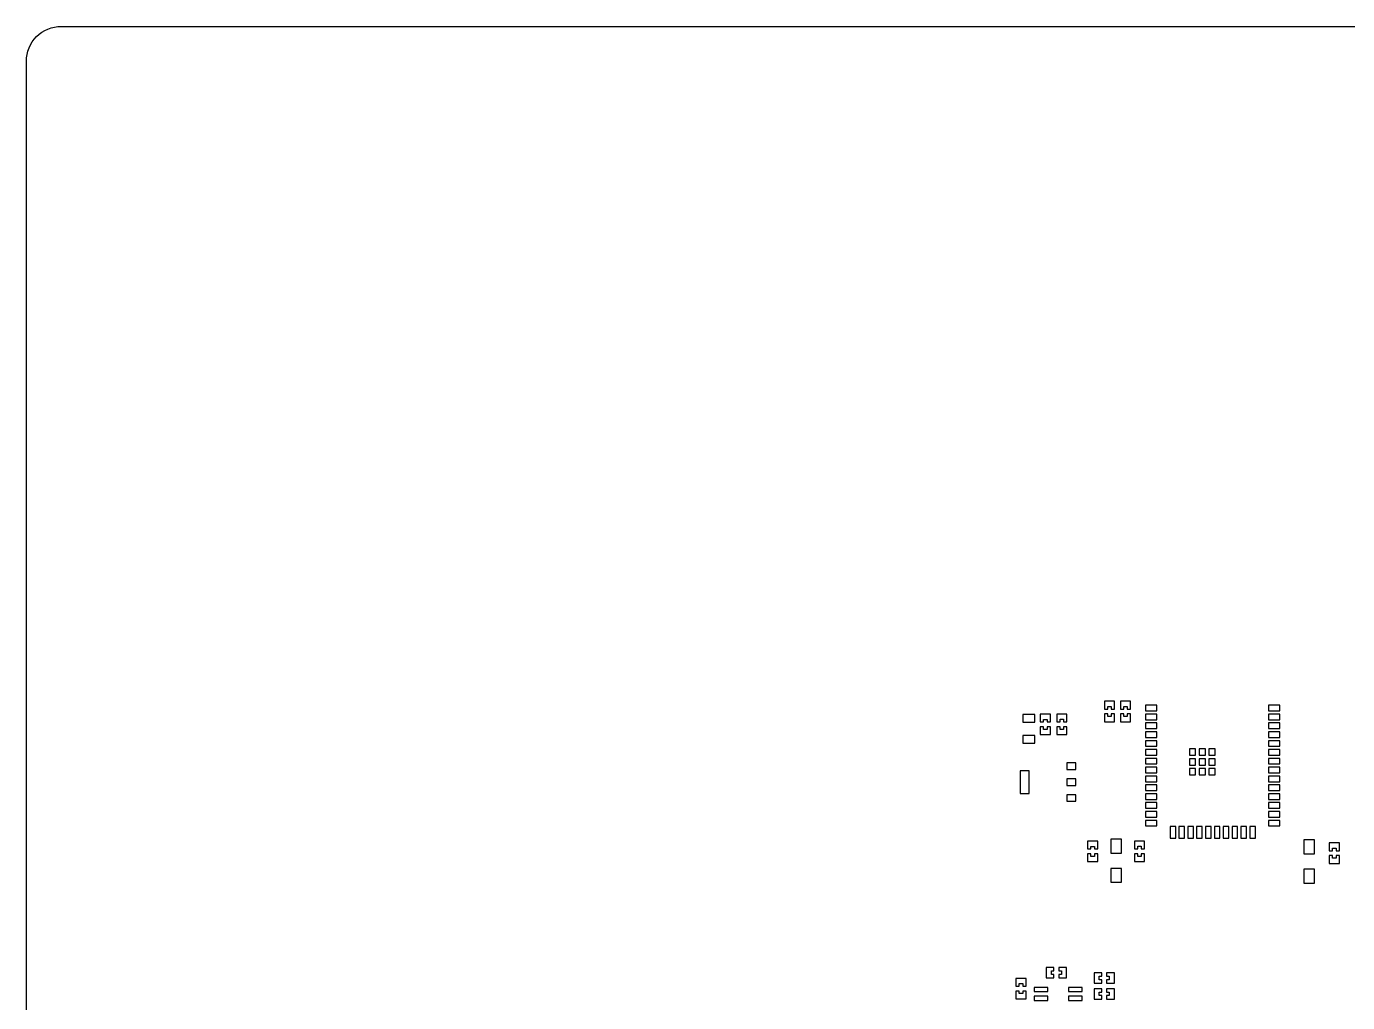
# Model space of a CAD drawing. Extents: x -190 to 190, y -140 to 140.
# Drawn here: x -190 to -0.5, y 0 to 140 of the extents above; entities that cross this region are included whole.
import ezdxf

# ---------------------------------------------------------------- set-up
doc = ezdxf.new("R2010")
doc.units = 0
doc.header["$MEASUREMENT"] = 0
doc.layers.get('0').update_dxf_attribs({"linetype": 'CONTINUOUS'})

msp = doc.modelspace()

# ---------------------------------------------------------------- linework, layer by layer
msp.add_lwpolyline([(-190.000156, 134.999756, -0.414214), (-185.000176, 139.999746), (-185.000176, 139.999746), (184.999844, 139.999746), (184.999844, 139.999746, -0.414214), (189.999824, 134.999756), (189.999824, 134.999756), (189.999824, -135.000244), (189.999824, -135.000244, -0.414214), (184.999844, -140.000234), (184.999844, -140.000234), (-185.000176, -140.000234), (-185.000176, -140.000234, -0.414214), (-190.000156, -135.000244), (-190.000156, -135.000244), (-190.000156, 134.999756)], format="xyb")
for points in [[(-33.883, 43.195), (-35.333, 43.195), (-35.333, 43.195), (-35.333, 42.068999), (-35.333, 42.068999), (-34.850002, 42.068999), (-34.850002, 42.068999), (-34.850002, 42.445), (-34.850002, 42.445), (-34.366001, 42.445), (-34.366001, 42.445), (-34.366001, 42.068999), (-34.366001, 42.068999), (-33.883, 42.068999), (-33.883, 42.068999), (-33.883, 43.195)], [(-31.597, 43.195), (-33.046997, 43.195), (-33.046997, 43.195), (-33.046997, 42.068999), (-33.046997, 42.068999), (-32.563999, 42.068999), (-32.563999, 42.068999), (-32.563999, 42.445), (-32.563999, 42.445), (-32.079998, 42.445), (-32.079998, 42.445), (-32.079998, 42.068999), (-32.079998, 42.068999), (-31.597, 42.068999), (-31.597, 42.068999), (-31.597, 43.195)], [(-27.804001, 42.612998), (-29.454001, 42.612998), (-29.454001, 42.612998), (-29.454001, 41.813003), (-29.454001, 41.813003), (-27.804001, 41.813003), (-27.804001, 41.813003), (-27.804001, 42.612998)], [(-10.155, 42.612998), (-11.805, 42.612998), (-11.805, 42.612998), (-11.805, 41.813003), (-11.805, 41.813003), (-10.155, 41.813003), (-10.155, 41.813003), (-10.155, 42.612998)], [(-45.3, 41.3), (-47.03, 41.3), (-47.03, 41.3), (-47.03, 40.199998), (-47.03, 40.199998), (-45.3, 40.199998), (-45.3, 40.199998), (-45.3, 41.3)], [(-43.075, 41.335), (-44.545, 41.335), (-44.545, 41.335), (-44.545, 40.225), (-44.545, 40.225), (-44.055, 40.225), (-44.055, 40.225), (-44.055, 40.594998), (-44.055, 40.594998), (-43.565, 40.594998), (-43.565, 40.594998), (-43.565, 40.225), (-43.565, 40.225), (-43.075, 40.225), (-43.075, 40.225), (-43.075, 41.335)], [(-40.711001, 41.351001), (-42.161001, 41.351001), (-42.161001, 41.351001), (-42.161001, 40.225), (-42.161001, 40.225), (-41.677998, 40.225), (-41.677998, 40.225), (-41.677998, 40.601001), (-41.677998, 40.601001), (-41.193999, 40.601001), (-41.193999, 40.601001), (-41.193999, 40.225), (-41.193999, 40.225), (-40.711001, 40.225), (-40.711001, 40.225), (-40.711001, 41.351001)], [(-33.883, 41.366997), (-34.366001, 41.366997), (-34.366001, 41.366997), (-34.366001, 40.993003), (-34.366001, 40.993003), (-34.850002, 40.993003), (-34.850002, 40.993003), (-34.850002, 41.366997), (-34.850002, 41.366997), (-35.333, 41.366997), (-35.333, 41.366997), (-35.333, 40.243), (-35.333, 40.243), (-33.883, 40.243), (-33.883, 40.243), (-33.883, 41.366997)], [(-31.597, 41.366997), (-32.079998, 41.366997), (-32.079998, 41.366997), (-32.079998, 40.993003), (-32.079998, 40.993003), (-32.563999, 40.993003), (-32.563999, 40.993003), (-32.563999, 41.366997), (-32.563999, 41.366997), (-33.046997, 41.366997), (-33.046997, 41.366997), (-33.046997, 40.243), (-33.046997, 40.243), (-31.597, 40.243), (-31.597, 40.243), (-31.597, 41.366997)], [(-27.804001, 41.342998), (-29.454001, 41.342998), (-29.454001, 41.342998), (-29.454001, 40.543), (-29.454001, 40.543), (-27.804001, 40.543), (-27.804001, 40.543), (-27.804001, 41.342998)], [(-27.804001, 40.073), (-29.454001, 40.073), (-29.454001, 40.073), (-29.454001, 39.273), (-29.454001, 39.273), (-27.804001, 39.273), (-27.804001, 39.273), (-27.804001, 40.073)], [(-10.155, 41.342998), (-11.805, 41.342998), (-11.805, 41.342998), (-11.805, 40.543), (-11.805, 40.543), (-10.155, 40.543), (-10.155, 40.543), (-10.155, 41.342998)], [(-10.155, 40.073), (-11.805, 40.073), (-11.805, 40.073), (-11.805, 39.273), (-11.805, 39.273), (-10.155, 39.273), (-10.155, 39.273), (-10.155, 40.073)], [(-45.3, 38.28), (-47.03, 38.28), (-47.03, 38.28), (-47.03, 37.18), (-47.03, 37.18), (-45.3, 37.18), (-45.3, 37.18), (-45.3, 38.28)], [(-43.075, 39.524998), (-43.565, 39.524998), (-43.565, 39.524998), (-43.565, 39.155), (-43.565, 39.155), (-44.055, 39.155), (-44.055, 39.155), (-44.055, 39.524998), (-44.055, 39.524998), (-44.545, 39.524998), (-44.545, 39.524998), (-44.545, 38.415), (-44.545, 38.415), (-43.075, 38.415), (-43.075, 38.415), (-43.075, 39.524998)], [(-40.711001, 39.523003), (-41.193999, 39.523003), (-41.193999, 39.523003), (-41.193999, 39.149001), (-41.193999, 39.149001), (-41.677998, 39.149001), (-41.677998, 39.149001), (-41.677998, 39.523003), (-41.677998, 39.523003), (-42.161001, 39.523003), (-42.161001, 39.523003), (-42.161001, 38.398999), (-42.161001, 38.398999), (-40.711001, 38.398999), (-40.711001, 38.398999), (-40.711001, 39.523003)], [(-27.804001, 38.803), (-29.454001, 38.803), (-29.454001, 38.803), (-29.454001, 38.003), (-29.454001, 38.003), (-27.804001, 38.003), (-27.804001, 38.003), (-27.804001, 38.803)], [(-10.155, 38.803), (-11.805, 38.803), (-11.805, 38.803), (-11.805, 38.003), (-11.805, 38.003), (-10.155, 38.003), (-10.155, 38.003), (-10.155, 38.803)], [(-27.804001, 37.533), (-29.454001, 37.533), (-29.454001, 37.533), (-29.454001, 36.733), (-29.454001, 36.733), (-27.804001, 36.733), (-27.804001, 36.733), (-27.804001, 37.533)], [(-27.804001, 36.263), (-29.454001, 36.263), (-29.454001, 36.263), (-29.454001, 35.463), (-29.454001, 35.463), (-27.804001, 35.463), (-27.804001, 35.463), (-27.804001, 36.263)], [(-22.255, 36.343), (-23.155, 36.343), (-23.155, 36.343), (-23.155, 35.443), (-23.155, 35.443), (-22.255, 35.443), (-22.255, 35.443), (-22.255, 36.343)], [(-20.855, 36.343), (-21.754001, 36.343), (-21.754001, 36.343), (-21.754001, 35.443), (-21.754001, 35.443), (-20.855, 35.443), (-20.855, 35.443), (-20.855, 36.343)], [(-19.454, 36.343), (-20.354, 36.343), (-20.354, 36.343), (-20.354, 35.443), (-20.354, 35.443), (-19.454, 35.443), (-19.454, 35.443), (-19.454, 36.343)], [(-10.155, 37.533), (-11.805, 37.533), (-11.805, 37.533), (-11.805, 36.733), (-11.805, 36.733), (-10.155, 36.733), (-10.155, 36.733), (-10.155, 37.533)], [(-10.155, 36.263), (-11.805, 36.263), (-11.805, 36.263), (-11.805, 35.463), (-11.805, 35.463), (-10.155, 35.463), (-10.155, 35.463), (-10.155, 36.263)], [(-39.439998, 34.345999), (-40.75, 34.345999), (-40.75, 34.345999), (-40.75, 33.415999), (-40.75, 33.415999), (-39.439998, 33.415999), (-39.439998, 33.415999), (-39.439998, 34.345999)], [(-27.804001, 34.993), (-29.454001, 34.993), (-29.454001, 34.993), (-29.454001, 34.193), (-29.454001, 34.193), (-27.804001, 34.193), (-27.804001, 34.193), (-27.804001, 34.993)], [(-22.255, 34.943), (-23.155, 34.943), (-23.155, 34.943), (-23.155, 34.042998), (-23.155, 34.042998), (-22.255, 34.042998), (-22.255, 34.042998), (-22.255, 34.943)], [(-20.855, 34.943), (-21.754001, 34.943), (-21.754001, 34.943), (-21.754001, 34.042998), (-21.754001, 34.042998), (-20.855, 34.042998), (-20.855, 34.042998), (-20.855, 34.943)], [(-19.454, 34.943), (-20.354, 34.943), (-20.354, 34.943), (-20.354, 34.042998), (-20.354, 34.042998), (-19.454, 34.042998), (-19.454, 34.042998), (-19.454, 34.943)], [(-10.155, 34.993), (-11.805, 34.993), (-11.805, 34.993), (-11.805, 34.193), (-11.805, 34.193), (-10.155, 34.193), (-10.155, 34.193), (-10.155, 34.993)], [(-46.13, 33.211001), (-47.44, 33.211001), (-47.44, 33.211001), (-47.44, 29.971001), (-47.44, 29.971001), (-46.13, 29.971001), (-46.13, 29.971001), (-46.13, 33.211001)], [(-27.804001, 33.723), (-29.454001, 33.723), (-29.454001, 33.723), (-29.454001, 32.922998), (-29.454001, 32.922998), (-27.804001, 32.922998), (-27.804001, 32.922998), (-27.804001, 33.723)], [(-27.804001, 32.453), (-29.454001, 32.453), (-29.454001, 32.453), (-29.454001, 31.652998), (-29.454001, 31.652998), (-27.804001, 31.652998), (-27.804001, 31.652998), (-27.804001, 32.453)], [(-22.255, 33.542998), (-23.155, 33.542998), (-23.155, 33.542998), (-23.155, 32.643), (-23.155, 32.643), (-22.255, 32.643), (-22.255, 32.643), (-22.255, 33.542998)], [(-20.855, 33.542998), (-21.754001, 33.542998), (-21.754001, 33.542998), (-21.754001, 32.643), (-21.754001, 32.643), (-20.855, 32.643), (-20.855, 32.643), (-20.855, 33.542998)], [(-19.454, 33.542998), (-20.354, 33.542998), (-20.354, 33.542998), (-20.354, 32.643), (-20.354, 32.643), (-19.454, 32.643), (-19.454, 32.643), (-19.454, 33.542998)], [(-10.155, 33.723), (-11.805, 33.723), (-11.805, 33.723), (-11.805, 32.922998), (-11.805, 32.922998), (-10.155, 32.922998), (-10.155, 32.922998), (-10.155, 33.723)], [(-10.155, 32.453), (-11.805, 32.453), (-11.805, 32.453), (-11.805, 31.652998), (-11.805, 31.652998), (-10.155, 31.652998), (-10.155, 31.652998), (-10.155, 32.453)], [(-39.439998, 32.056001), (-40.75, 32.056001), (-40.75, 32.056001), (-40.75, 31.126001), (-40.75, 31.126001), (-39.439998, 31.126001), (-39.439998, 31.126001), (-39.439998, 32.056001)], [(-27.804001, 31.183), (-29.454001, 31.183), (-29.454001, 31.183), (-29.454001, 30.383), (-29.454001, 30.383), (-27.804001, 30.383), (-27.804001, 30.383), (-27.804001, 31.183)], [(-10.155, 31.183), (-11.805, 31.183), (-11.805, 31.183), (-11.805, 30.383), (-11.805, 30.383), (-10.155, 30.383), (-10.155, 30.383), (-10.155, 31.183)], [(-39.439998, 29.766001), (-40.75, 29.766001), (-40.75, 29.766001), (-40.75, 28.836001), (-40.75, 28.836001), (-39.439998, 28.836001), (-39.439998, 28.836001), (-39.439998, 29.766001)], [(-27.804001, 29.913), (-29.454001, 29.913), (-29.454001, 29.913), (-29.454001, 29.113), (-29.454001, 29.113), (-27.804001, 29.113), (-27.804001, 29.113), (-27.804001, 29.913)], [(-27.804001, 28.642998), (-29.454001, 28.642998), (-29.454001, 28.642998), (-29.454001, 27.843), (-29.454001, 27.843), (-27.804001, 27.843), (-27.804001, 27.843), (-27.804001, 28.642998)], [(-10.155, 29.913), (-11.805, 29.913), (-11.805, 29.913), (-11.805, 29.113), (-11.805, 29.113), (-10.155, 29.113), (-10.155, 29.113), (-10.155, 29.913)], [(-10.155, 28.642998), (-11.805, 28.642998), (-11.805, 28.642998), (-11.805, 27.843), (-11.805, 27.843), (-10.155, 27.843), (-10.155, 27.843), (-10.155, 28.642998)], [(-27.804001, 27.372998), (-29.454001, 27.372998), (-29.454001, 27.372998), (-29.454001, 26.573), (-29.454001, 26.573), (-27.804001, 26.573), (-27.804001, 26.573), (-27.804001, 27.372998)], [(-10.155, 27.372998), (-11.805, 27.372998), (-11.805, 27.372998), (-11.805, 26.573), (-11.805, 26.573), (-10.155, 26.573), (-10.155, 26.573), (-10.155, 27.372998)], [(-27.804001, 26.102998), (-29.454001, 26.102998), (-29.454001, 26.102998), (-29.454001, 25.303), (-29.454001, 25.303), (-27.804001, 25.303), (-27.804001, 25.303), (-27.804001, 26.102998)], [(-25.115, 25.203), (-25.915, 25.203), (-25.915, 25.203), (-25.915, 23.553), (-25.915, 23.553), (-25.115, 23.553), (-25.115, 23.553), (-25.115, 25.203)], [(-23.845, 25.203), (-24.645, 25.203), (-24.645, 25.203), (-24.645, 23.553), (-24.645, 23.553), (-23.845, 23.553), (-23.845, 23.553), (-23.845, 25.203)], [(-22.575, 25.203), (-23.375, 25.203), (-23.375, 25.203), (-23.375, 23.553), (-23.375, 23.553), (-22.575, 23.553), (-22.575, 23.553), (-22.575, 25.203)], [(-21.305, 25.203), (-22.105, 25.203), (-22.105, 25.203), (-22.105, 23.553), (-22.105, 23.553), (-21.305, 23.553), (-21.305, 23.553), (-21.305, 25.203)], [(-20.035, 25.203), (-20.835, 25.203), (-20.835, 25.203), (-20.835, 23.553), (-20.835, 23.553), (-20.035, 23.553), (-20.035, 23.553), (-20.035, 25.203)], [(-18.765001, 25.203), (-19.564999, 25.203), (-19.564999, 25.203), (-19.564999, 23.553), (-19.564999, 23.553), (-18.765001, 23.553), (-18.765001, 23.553), (-18.765001, 25.203)], [(-17.495001, 25.203), (-18.294999, 25.203), (-18.294999, 25.203), (-18.294999, 23.553), (-18.294999, 23.553), (-17.495001, 23.553), (-17.495001, 23.553), (-17.495001, 25.203)], [(-16.225001, 25.203), (-17.025, 25.203), (-17.025, 25.203), (-17.025, 23.553), (-17.025, 23.553), (-16.225001, 23.553), (-16.225001, 23.553), (-16.225001, 25.203)], [(-14.955, 25.203), (-15.755, 25.203), (-15.755, 25.203), (-15.755, 23.553), (-15.755, 23.553), (-14.955, 23.553), (-14.955, 23.553), (-14.955, 25.203)], [(-13.685, 25.203), (-14.485, 25.203), (-14.485, 25.203), (-14.485, 23.553), (-14.485, 23.553), (-13.685, 23.553), (-13.685, 23.553), (-13.685, 25.203)], [(-10.155, 26.102998), (-11.805, 26.102998), (-11.805, 26.102998), (-11.805, 25.303), (-11.805, 25.303), (-10.155, 25.303), (-10.155, 25.303), (-10.155, 26.102998)], [(-36.286001, 23.113), (-37.755999, 23.113), (-37.755999, 23.113), (-37.755999, 22.003), (-37.755999, 22.003), (-37.266001, 22.003), (-37.266001, 22.003), (-37.266001, 22.373), (-37.266001, 22.373), (-36.775999, 22.373), (-36.775999, 22.373), (-36.775999, 22.003), (-36.775999, 22.003), (-36.286001, 22.003), (-36.286001, 22.003), (-36.286001, 23.113)], [(-32.905, 23.417), (-34.405, 23.417), (-34.405, 23.417), (-34.405, 21.417), (-34.405, 21.417), (-32.905, 21.417), (-32.905, 21.417), (-32.905, 23.417)], [(-29.565, 23.13), (-31.015, 23.13), (-31.015, 23.13), (-31.015, 22.004001), (-31.015, 22.004001), (-30.532, 22.004001), (-30.532, 22.004001), (-30.532, 22.38), (-30.532, 22.38), (-30.048, 22.38), (-30.048, 22.38), (-30.048, 22.004001), (-30.048, 22.004001), (-29.565, 22.004001), (-29.565, 22.004001), (-29.565, 23.13)], [(-5.219, 23.29), (-6.719, 23.29), (-6.719, 23.29), (-6.719, 21.29), (-6.719, 21.29), (-5.219, 21.29), (-5.219, 21.29), (-5.219, 23.29)], [(-1.625, 22.876001), (-3.075, 22.876001), (-3.075, 22.876001), (-3.075, 21.75), (-3.075, 21.75), (-2.592, 21.75), (-2.592, 21.75), (-2.592, 22.126001), (-2.592, 22.126001), (-2.108, 22.126001), (-2.108, 22.126001), (-2.108, 21.75), (-2.108, 21.75), (-1.625, 21.75), (-1.625, 21.75), (-1.625, 22.876001)], [(-36.286001, 21.303), (-36.775999, 21.303), (-36.775999, 21.303), (-36.775999, 20.933), (-36.775999, 20.933), (-37.266001, 20.933), (-37.266001, 20.933), (-37.266001, 21.303), (-37.266001, 21.303), (-37.755999, 21.303), (-37.755999, 21.303), (-37.755999, 20.192999), (-37.755999, 20.192999), (-36.286001, 20.192999), (-36.286001, 20.192999), (-36.286001, 21.303)], [(-29.565, 21.302), (-30.048, 21.302), (-30.048, 21.302), (-30.048, 20.927998), (-30.048, 20.927998), (-30.532, 20.927998), (-30.532, 20.927998), (-30.532, 21.302), (-30.532, 21.302), (-31.015, 21.302), (-31.015, 21.302), (-31.015, 20.177999), (-31.015, 20.177999), (-29.565, 20.177999), (-29.565, 20.177999), (-29.565, 21.302)], [(-1.625, 21.047), (-2.108, 21.047), (-2.108, 21.047), (-2.108, 20.673), (-2.108, 20.673), (-2.592, 20.673), (-2.592, 20.673), (-2.592, 21.047), (-2.592, 21.047), (-3.075, 21.047), (-3.075, 21.047), (-3.075, 19.922999), (-3.075, 19.922999), (-1.625, 19.922999), (-1.625, 19.922999), (-1.625, 21.047)], [(-32.905, 19.217), (-34.405, 19.217), (-34.405, 19.217), (-34.405, 17.217), (-34.405, 17.217), (-32.905, 17.217), (-32.905, 17.217), (-32.905, 19.217)], [(-5.219, 19.09), (-6.719, 19.09), (-6.719, 19.09), (-6.719, 17.09), (-6.719, 17.09), (-5.219, 17.09), (-5.219, 17.09), (-5.219, 19.09)], [(-42.578003, 4.989), (-43.687998, 4.989), (-43.687998, 4.989), (-43.687998, 3.519), (-43.687998, 3.519), (-42.578003, 3.519), (-42.578003, 3.519), (-42.578003, 4.009), (-42.578003, 4.009), (-42.947998, 4.009), (-42.947998, 4.009), (-42.947998, 4.499), (-42.947998, 4.499), (-42.578003, 4.499), (-42.578003, 4.499), (-42.578003, 4.989)], [(-40.768, 4.989), (-41.877998, 4.989), (-41.877998, 4.989), (-41.877998, 4.499), (-41.877998, 4.499), (-41.507998, 4.499), (-41.507998, 4.499), (-41.507998, 4.009), (-41.507998, 4.009), (-41.877998, 4.009), (-41.877998, 4.009), (-41.877998, 3.519), (-41.877998, 3.519), (-40.768, 3.519), (-40.768, 3.519), (-40.768, 4.989)], [(-35.719998, 4.227), (-36.83, 4.227), (-36.83, 4.227), (-36.83, 2.757), (-36.83, 2.757), (-35.719998, 2.757), (-35.719998, 2.757), (-35.719998, 3.247), (-35.719998, 3.247), (-36.090002, 3.247), (-36.090002, 3.247), (-36.090002, 3.737), (-36.090002, 3.737), (-35.719998, 3.737), (-35.719998, 3.737), (-35.719998, 4.227)], [(-33.91, 4.227), (-35.020002, 4.227), (-35.020002, 4.227), (-35.020002, 3.737), (-35.020002, 3.737), (-34.650002, 3.737), (-34.650002, 3.737), (-34.650002, 3.247), (-34.650002, 3.247), (-35.020002, 3.247), (-35.020002, 3.247), (-35.020002, 2.757), (-35.020002, 2.757), (-33.91, 2.757), (-33.91, 2.757), (-33.91, 4.227)], [(-46.572998, 3.428), (-48.043003, 3.428), (-48.043003, 3.428), (-48.043003, 2.318), (-48.043003, 2.318), (-47.552998, 2.318), (-47.552998, 2.318), (-47.552998, 2.688), (-47.552998, 2.688), (-47.063003, 2.688), (-47.063003, 2.688), (-47.063003, 2.318), (-47.063003, 2.318), (-46.572998, 2.318), (-46.572998, 2.318), (-46.572998, 3.428)], [(-43.463999, 2.141), (-45.433999, 2.141), (-45.433999, 2.141), (-45.433999, 1.541), (-45.433999, 1.541), (-43.463999, 1.541), (-43.463999, 1.541), (-43.463999, 2.141)], [(-38.513999, 2.141), (-40.483999, 2.141), (-40.483999, 2.141), (-40.483999, 1.541), (-40.483999, 1.541), (-38.513999, 1.541), (-38.513999, 1.541), (-38.513999, 2.141)], [(-35.719998, 1.941), (-36.83, 1.941), (-36.83, 1.941), (-36.83, 0.471), (-36.83, 0.471), (-35.719998, 0.471), (-35.719998, 0.471), (-35.719998, 0.961), (-35.719998, 0.961), (-36.090002, 0.961), (-36.090002, 0.961), (-36.090002, 1.451), (-36.090002, 1.451), (-35.719998, 1.451), (-35.719998, 1.451), (-35.719998, 1.941)], [(-33.91, 1.941), (-35.020002, 1.941), (-35.020002, 1.941), (-35.020002, 1.451), (-35.020002, 1.451), (-34.650002, 1.451), (-34.650002, 1.451), (-34.650002, 0.961), (-34.650002, 0.961), (-35.020002, 0.961), (-35.020002, 0.961), (-35.020002, 0.471), (-35.020002, 0.471), (-33.91, 0.471), (-33.91, 0.471), (-33.91, 1.941)], [(-46.572998, 1.618), (-47.063003, 1.618), (-47.063003, 1.618), (-47.063003, 1.248), (-47.063003, 1.248), (-47.552998, 1.248), (-47.552998, 1.248), (-47.552998, 1.618), (-47.552998, 1.618), (-48.043003, 1.618), (-48.043003, 1.618), (-48.043003, 0.508), (-48.043003, 0.508), (-46.572998, 0.508), (-46.572998, 0.508), (-46.572998, 1.618)], [(-43.463999, 0.871), (-45.433999, 0.871), (-45.433999, 0.871), (-45.433999, 0.271), (-45.433999, 0.271), (-43.463999, 0.271), (-43.463999, 0.271), (-43.463999, 0.871)], [(-38.513999, 0.871), (-40.483999, 0.871), (-40.483999, 0.871), (-40.483999, 0.271), (-40.483999, 0.271), (-38.513999, 0.271), (-38.513999, 0.271), (-38.513999, 0.871)]]:
    msp.add_lwpolyline(points)

doc.saveas('drawing.dxf')
